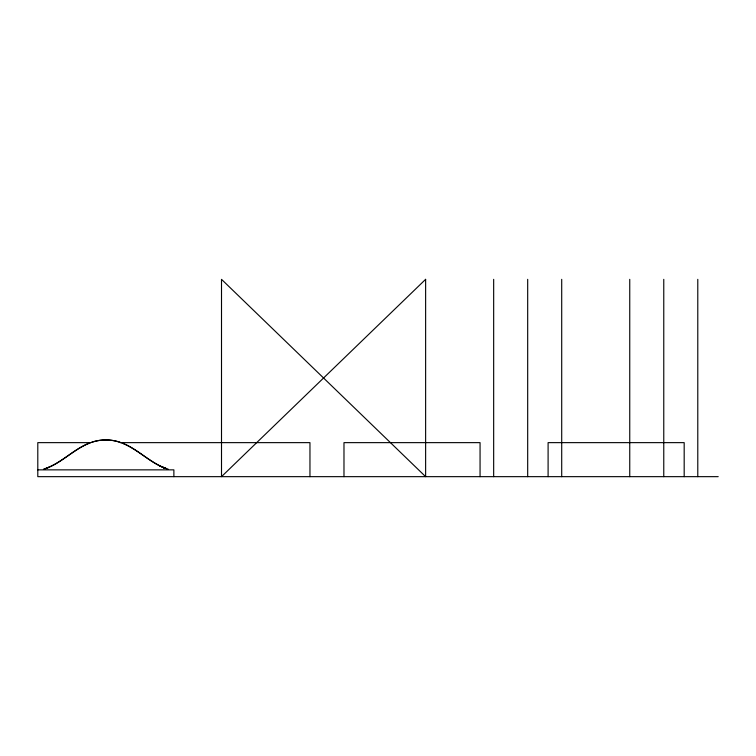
<?xml version="1.0" encoding="UTF-8"?>
<svg xmlns="http://www.w3.org/2000/svg" width="756" height="756" viewBox="0 0 756 756"><rect width="100%" height="100%" fill="white"/><g stroke="black" fill="none" stroke-linecap="round" stroke-linejoin="round"><path stroke-width="1.13" d="M43.47 469.155C60.556 464.382 72.491 449.735 88.83 443.318M45.001 468.748C66.348 461.217 81.846 439.491 106.067 439.954C130.06 439.765 145.407 461.217 166.594 468.72L159.478 465.8M46.305 468.333L49.14 467.236M91.665 442.288C100.794 439.208 110.886 439.208 120.015 442.288M90.814 442.638L37.8 442.638L37.8 476.658L718.2 476.658M120.27 442.638L309.96 442.638L309.96 476.658M37.8 469.854L173.88 469.854L173.88 476.658M122.85 443.318C138.272 449.451 149.764 462.606 165.375 468.333L162.54 467.246L168.21 469.155M162.54 467.236L165.375 468.333M697.788 279.342L697.788 476.658M684.18 476.658L684.18 442.638L548.1 442.638L548.1 476.658M663.768 279.342L663.768 476.658M629.748 279.342L629.748 476.658M561.708 279.342L561.708 476.658M527.688 279.342L527.688 476.658M493.668 279.342L493.668 476.658M480.06 476.658L480.06 442.638L343.98 442.638L343.98 476.658M425.628 279.342L221.508 476.658L221.508 279.342L425.628 476.658L425.628 279.342"/></g></svg>
